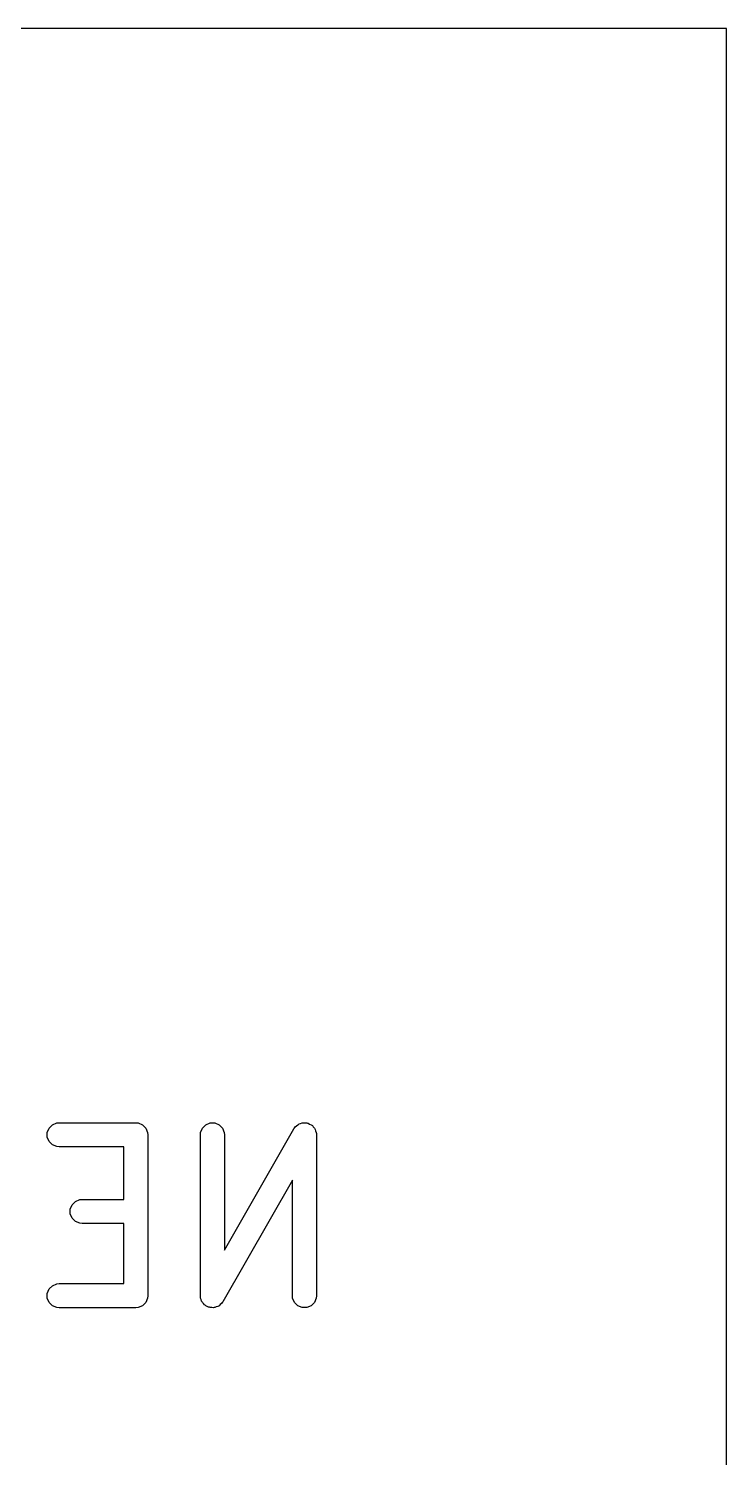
# Model space of a CAD drawing. Extents: x 4.21 to 7.42, y -5.27 to -2.46.
# Drawn here: x 5.4324 to 5.6031, y -4.2164 to -3.8669 of the extents above; entities that cross this region are included whole.
import ezdxf

# ---------------------------------------------------------------- set-up
doc = ezdxf.new("R2010")
doc.units = 0
doc.header["$MEASUREMENT"] = 0
doc.layers.add('BLACK', color=7, linetype='CONTINUOUS')

msp = doc.modelspace()

# ---------------------------------------------------------------- linework, layer by layer
at = {"layer": 'BLACK', "linetype": 'CONTINUOUS'}
for p, q in [((5.60309, -3.86689), (5.12671, -3.86689)), ((5.60309, -4.44041), (5.60309, -3.86689)), ((5.437, -4.13688), (5.43744, -4.13581)), ((5.437, -4.13803), (5.437, -4.13688)), ((5.43744, -4.13581), (5.43825, -4.135)), ((5.43825, -4.135), (5.43932, -4.13456)), ((5.43932, -4.13456), (5.43989, -4.1345)), ((5.43989, -4.1345), (5.45864, -4.1345)), ((5.45864, -4.1345), (5.45922, -4.13456)), ((5.45922, -4.13456), (5.46028, -4.135)), ((5.46028, -4.135), (5.46109, -4.13581)), ((5.46109, -4.13581), (5.46154, -4.13688)), ((5.46154, -4.13688), (5.46159, -4.13745)), ((5.46159, -4.13745), (5.46159, -4.17682)), ((5.47443, -4.13745), (5.47449, -4.13688)), ((5.47443, -4.17682), (5.47443, -4.13745)), ((5.47449, -4.13688), (5.47493, -4.13581)), ((5.47493, -4.13581), (5.47575, -4.135)), ((5.47575, -4.135), (5.47681, -4.13456)), ((5.47681, -4.13456), (5.47796, -4.13456)), ((5.47796, -4.13456), (5.47903, -4.135)), ((5.47903, -4.135), (5.47984, -4.13581)), ((5.47984, -4.13581), (5.48028, -4.13688)), ((5.48028, -4.13688), (5.48034, -4.13745)), ((5.48034, -4.1657), (5.49732, -4.13599)), ((5.48034, -4.13745), (5.48034, -4.1657)), ((5.49732, -4.13599), (5.49741, -4.13587)), ((5.49741, -4.13587), (5.49743, -4.13581)), ((5.49743, -4.13581), (5.49748, -4.13576)), ((5.49748, -4.13576), (5.49766, -4.13552)), ((5.49766, -4.13552), (5.49797, -4.13528)), ((5.49797, -4.13528), (5.49824, -4.135)), ((5.49824, -4.135), (5.49842, -4.13493)), ((5.49842, -4.13493), (5.49857, -4.13481)), ((5.49857, -4.13481), (5.49895, -4.13471)), ((5.49895, -4.13471), (5.49931, -4.13456)), ((5.49931, -4.13456), (5.4995, -4.13456)), ((5.4995, -4.13456), (5.49968, -4.13451)), ((5.49968, -4.13451), (5.50007, -4.13456)), ((5.50007, -4.13456), (5.50046, -4.13456)), ((5.50046, -4.13456), (5.50063, -4.13463)), ((5.50063, -4.13463), (5.50082, -4.13465)), ((5.50082, -4.13465), (5.50116, -4.13485)), ((5.50116, -4.13485), (5.50153, -4.135)), ((5.50153, -4.135), (5.50166, -4.13513)), ((5.50166, -4.13513), (5.50182, -4.13522)), ((5.50182, -4.13522), (5.50206, -4.13554)), ((5.50206, -4.13554), (5.50234, -4.13581)), ((5.50234, -4.13581), (5.50241, -4.13599)), ((5.50241, -4.13599), (5.50253, -4.13614)), ((5.50253, -4.13614), (5.50263, -4.13651)), ((5.50263, -4.13651), (5.50278, -4.13688)), ((5.50278, -4.13688), (5.50281, -4.13717)), ((5.50281, -4.13717), (5.50283, -4.13725)), ((5.50283, -4.13725), (5.50282, -4.13731)), ((5.50282, -4.13731), (5.50284, -4.13745)), ((5.50284, -4.13745), (5.50284, -4.17682)), ((5.43744, -4.13909), (5.437, -4.13803)), ((5.43825, -4.13991), (5.43744, -4.13909)), ((5.43932, -4.14035), (5.43825, -4.13991)), ((5.43989, -4.14041), (5.43932, -4.14035)), ((5.45569, -4.14041), (5.43989, -4.14041)), ((5.45569, -4.15325), (5.45569, -4.14041)), ((5.49693, -4.14857), (5.47995, -4.17829)), ((5.49693, -4.17682), (5.49693, -4.14857)), ((5.44262, -4.15563), (5.44306, -4.15456)), ((5.44306, -4.15456), (5.44388, -4.15375)), ((5.44388, -4.15375), (5.44494, -4.15331)), ((5.44494, -4.15331), (5.44552, -4.15325)), ((5.44552, -4.15325), (5.45569, -4.15325)), ((5.44262, -4.15678), (5.44262, -4.15563)), ((5.44306, -4.15784), (5.44262, -4.15678)), ((5.44388, -4.15866), (5.44306, -4.15784)), ((5.44494, -4.1591), (5.44388, -4.15866)), ((5.44552, -4.15915), (5.44494, -4.1591)), ((5.45569, -4.15915), (5.44552, -4.15915)), ((5.45569, -4.17387), (5.45569, -4.15915)), ((5.437, -4.17625), (5.43744, -4.17518)), ((5.437, -4.1774), (5.437, -4.17625)), ((5.43744, -4.17518), (5.43825, -4.17437)), ((5.43825, -4.17437), (5.43932, -4.17393)), ((5.43932, -4.17393), (5.43989, -4.17387)), ((5.43989, -4.17387), (5.45569, -4.17387)), ((5.43744, -4.17846), (5.437, -4.1774)), ((5.43825, -4.17928), (5.43744, -4.17846)), ((5.43932, -4.17972), (5.43825, -4.17928)), ((5.43989, -4.17978), (5.43932, -4.17972)), ((5.45864, -4.17978), (5.43989, -4.17978)), ((5.45922, -4.17972), (5.45864, -4.17978)), ((5.46028, -4.17928), (5.45922, -4.17972)), ((5.46109, -4.17846), (5.46028, -4.17928)), ((5.46154, -4.1774), (5.46109, -4.17846)), ((5.46159, -4.17682), (5.46154, -4.1774)), ((5.47445, -4.17697), (5.47443, -4.17682)), ((5.47444, -4.17703), (5.47445, -4.17697)), ((5.47446, -4.17711), (5.47444, -4.17703)), ((5.47449, -4.1774), (5.47446, -4.17711)), ((5.47464, -4.17776), (5.47449, -4.1774)), ((5.47475, -4.17814), (5.47464, -4.17776)), ((5.47486, -4.17829), (5.47475, -4.17814)), ((5.47493, -4.17846), (5.47486, -4.17829)), ((5.47521, -4.17874), (5.47493, -4.17846)), ((5.47545, -4.17905), (5.47521, -4.17874)), ((5.47561, -4.17915), (5.47545, -4.17905)), ((5.47575, -4.17928), (5.47561, -4.17915)), ((5.47611, -4.17943), (5.47575, -4.17928)), ((5.47645, -4.17962), (5.47611, -4.17943)), ((5.47664, -4.17965), (5.47645, -4.17962)), ((5.47681, -4.17972), (5.47664, -4.17965)), ((5.4772, -4.17972), (5.47681, -4.17972)), ((5.47759, -4.17977), (5.4772, -4.17972)), ((5.47778, -4.17972), (5.47759, -4.17977)), ((5.47796, -4.17972), (5.47778, -4.17972)), ((5.47833, -4.17957), (5.47796, -4.17972)), ((5.47871, -4.17947), (5.47833, -4.17957)), ((5.47885, -4.17935), (5.47871, -4.17947)), ((5.47903, -4.17928), (5.47885, -4.17935)), ((5.47931, -4.179), (5.47903, -4.17928)), ((5.47962, -4.17876), (5.47931, -4.179)), ((5.47979, -4.17852), (5.47962, -4.17876)), ((5.47984, -4.17846), (5.47979, -4.17852)), ((5.47987, -4.17841), (5.47984, -4.17846)), ((5.47995, -4.17829), (5.47987, -4.17841)), ((5.49699, -4.1774), (5.49693, -4.17682)), ((5.49743, -4.17846), (5.49699, -4.1774)), ((5.49824, -4.17928), (5.49743, -4.17846)), ((5.49931, -4.17972), (5.49824, -4.17928)), ((5.50046, -4.17972), (5.49931, -4.17972)), ((5.50153, -4.17928), (5.50046, -4.17972)), ((5.50234, -4.17846), (5.50153, -4.17928)), ((5.50278, -4.1774), (5.50234, -4.17846)), ((5.50284, -4.17682), (5.50278, -4.1774))]:
    msp.add_line(p, q, dxfattribs=at)

doc.saveas('drawing.dxf')
